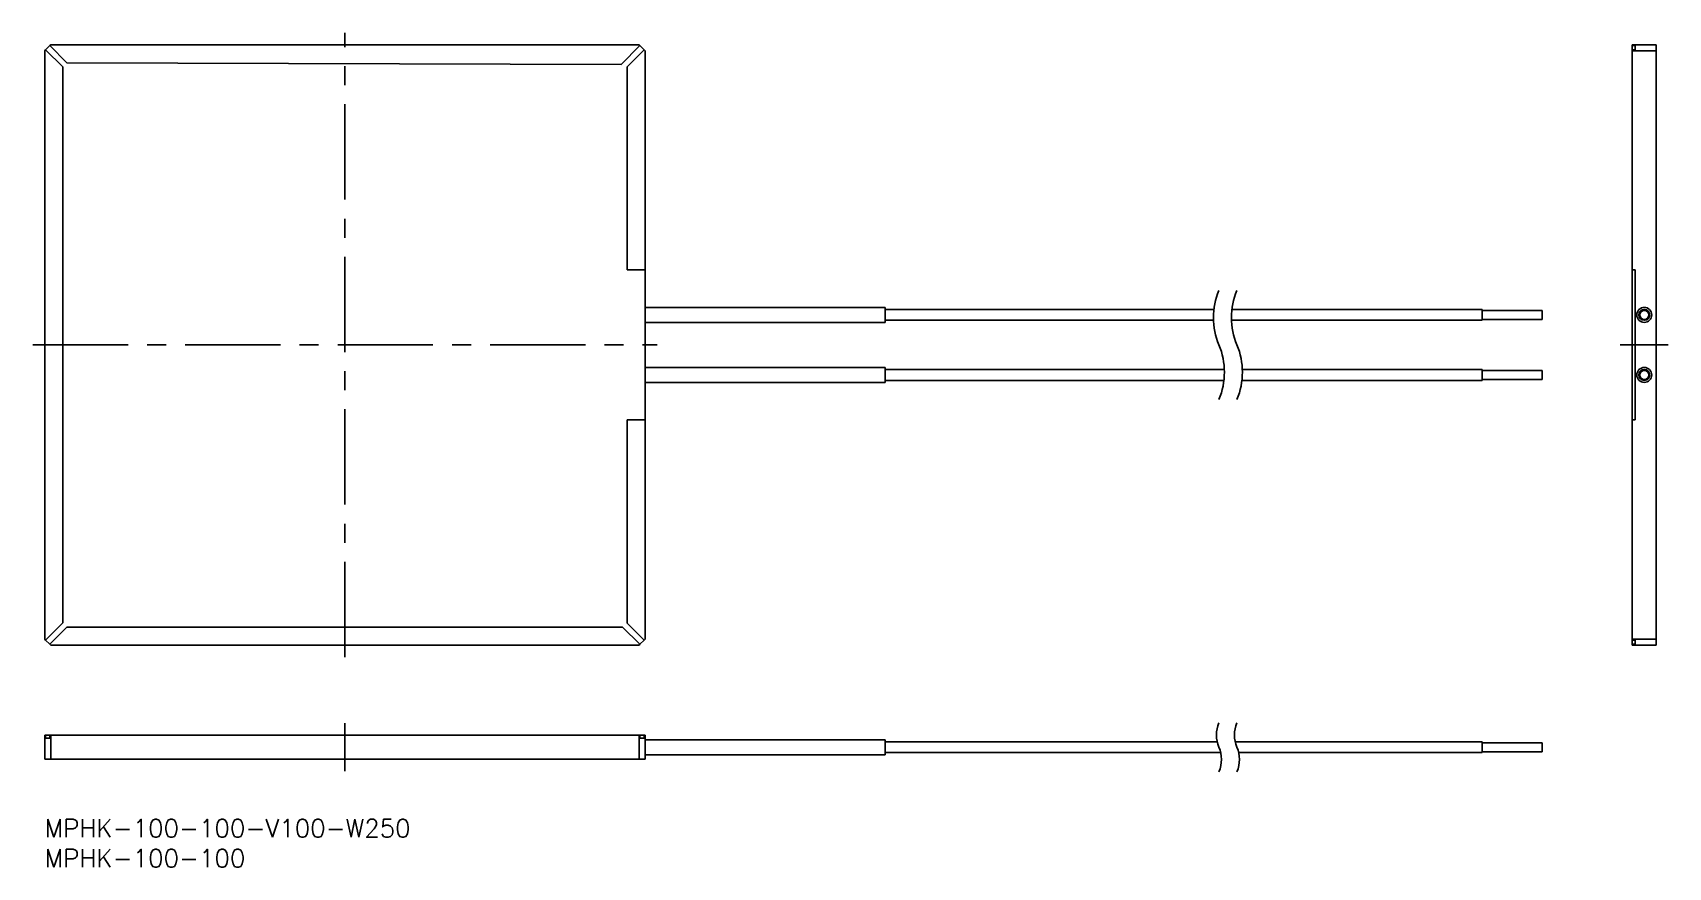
# Model space of a CAD drawing. Extents: x -2 to 270, y -8 to 131.
import ezdxf

# ---------------------------------------------------------------- set-up
doc = ezdxf.new("R2010")
doc.units = 0
doc.header["$LTSCALE"] = 0.5
doc.linetypes.add('CENTER', pattern=[50.8, 31.75, -6.35, 6.35, -6.35])
for name, color, linetype in [('MSM_CENTER', 1, 'CENTER'), ('MSM_CONTINUOUS', 7, 'CONTINUOUS'), ('MSM_NARROW', 5, 'CONTINUOUS'), ('MSM_PART_NUMBER', 7, 'CONTINUOUS')]:
    doc.layers.add(name, color=color, linetype=linetype)
doc.styles.get("Standard").update_dxf_attribs({"font": 'txt.shx', "height": 3, "bigfont": 'bigfont.shx'})

# ---------------------------------------------------------------- blocks, each defined once
blk = doc.blocks.new('*U2')
at = {"layer": 'MSM_PART_NUMBER'}
blk.add_text('MPHK-100-100-V100-W250', height=3, dxfattribs=at).set_placement((0, -3))
blk = doc.blocks.new('*U3')
at = {"layer": 'MSM_PART_NUMBER'}
blk.add_text('MPHK-100-100', height=3, dxfattribs=at).set_placement((0, -8))

msp = doc.modelspace()

# ---------------------------------------------------------------- linework, layer by layer
at = {"layer": 'MSM_CENTER'}
for p, q in [((50, 27), (50, 131)), ((-2, 79), (102, 79)), ((262.45, 79), (270.45, 79)), ((50, 8), (50, 16))]:
    msp.add_line(p, q, dxfattribs=at)
at = {"layer": 'MSM_CONTINUOUS'}
for p, q in [((0.15, 128.15), (0, 128)), ((0.85, 128.85), (0.15, 128.15)), ((0.15, 128.15), (3, 125.29)), ((1, 129), (0.85, 128.85)), ((0.85, 128.85), (3.71, 126)), ((99, 129), (1, 129)), ((99.15, 128.85), (96.01, 125.72)), ((99.85, 128.15), (97, 125.29)), ((99.15, 128.85), (99, 129)), ((99.85, 128.15), (99.15, 128.85)), ((100, 128), (99.85, 128.15)), ((264.45, 29), (264.45, 129)), ((264.45, 129), (268.45, 129)), ((264.95, 128.85), (264.45, 128.85)), ((264.45, 128.15), (264.95, 128.15)), ((264.95, 128.15), (264.95, 128.85)), ((268.45, 129), (268.45, 29)), ((0, 128), (0, 30)), ((3.71, 126), (96.01, 125.72)), ((100, 30), (100, 128)), ((268.45, 128), (264.45, 128)), ((3, 125.29), (3, 32.71)), ((97, 125.29), (97, 91.5)), ((97, 91.5), (100, 91.5)), ((264.95, 91.5), (264.45, 91.5)), ((264.95, 66.5), (264.95, 91.5)), ((140, 85.25), (100, 85.25)), ((140, 85.25), (140, 82.75)), ((194.78, 84.9), (140, 84.9)), ((239.45, 84.9), (197.78, 84.9)), ((239.45, 84.9), (239.45, 83.1)), ((249.45, 84.75), (239.45, 84.75)), ((249.45, 84.75), (249.45, 83.25)), ((100, 82.75), (140, 82.75)), ((140, 83.1), (194.7, 83.1)), ((197.7, 83.1), (239.45, 83.1)), ((239.45, 83.25), (249.45, 83.25)), ((140, 75.25), (100, 75.25)), ((140, 75.25), (140, 72.75)), ((196.5, 74.9), (140, 74.9)), ((239.45, 74.9), (199.5, 74.9)), ((239.45, 74.9), (239.45, 73.1)), ((249.45, 74.75), (239.45, 74.75)), ((249.45, 74.75), (249.45, 73.25)), ((100, 72.75), (140, 72.75)), ((140, 73.1), (196.43, 73.1)), ((199.43, 73.1), (239.45, 73.1)), ((239.45, 73.25), (249.45, 73.25)), ((97, 66.5), (100, 66.5)), ((97, 66.5), (97, 32.68)), ((264.95, 66.5), (264.45, 66.5)), ((3, 32.71), (0.15, 29.85)), ((0, 30), (0.15, 29.85)), ((3.71, 32), (0.85, 29.15)), ((3.71, 32), (96.27, 32)), ((96.27, 32), (99.14, 29.14)), ((97, 32.68), (99.85, 29.85)), ((99.85, 29.85), (100, 30)), ((264.45, 30), (268.45, 30)), ((0.15, 29.85), (0.85, 29.15)), ((0.85, 29.15), (1, 29)), ((1, 29), (99, 29)), ((99, 29), (99.14, 29.14)), ((99.14, 29.14), (99.85, 29.85)), ((264.95, 29.85), (264.45, 29.85)), ((264.45, 29.14), (264.95, 29.14)), ((268.45, 29), (264.45, 29)), ((264.95, 29.14), (264.95, 29.85)), ((0, 10), (0, 14)), ((0, 14), (100, 14)), ((0.15, 14), (0.15, 13.5)), ((0.85, 13.5), (0.85, 14)), ((1, 14), (1, 10)), ((99, 10), (99, 14)), ((99.14, 14), (99.14, 13.5)), ((99.85, 13.5), (99.85, 14)), ((100, 14), (100, 10)), ((0.15, 13.5), (0.85, 13.5)), ((99.14, 13.5), (99.85, 13.5)), ((140, 13.25), (100, 13.25)), ((140, 13.25), (140, 10.75)), ((195.32, 12.9), (140, 12.9)), ((140, 11.1), (195.89, 11.1)), ((239.45, 12.9), (198.32, 12.9)), ((198.89, 11.1), (239.45, 11.1)), ((239.45, 12.9), (239.45, 11.1)), ((249.45, 12.75), (239.45, 12.75)), ((239.45, 11.25), (249.45, 11.25)), ((249.45, 12.75), (249.45, 11.25)), ((100, 10), (0, 10)), ((100, 10.75), (140, 10.75))]:
    msp.add_line(p, q, dxfattribs=at)
for centre, radius in [((266.45, 84), 1.25), ((266.45, 84), 0.9), ((266.45, 84), 0.75), ((266.45, 74), 1.25), ((266.45, 74), 0.9), ((266.45, 74), 0.75)]:
    msp.add_circle(centre, radius, dxfattribs=at)
at = {"layer": 'MSM_NARROW'}
for centre, radius, start, end in [((206.49, 83.54), 11.8, 157.3801, 202.6199), ((209.49, 83.54), 11.8, 157.3801, 202.6199), ((184.71, 74.46), 11.8, 337.3801, 22.6199), ((187.71, 74.46), 11.8, 337.3801, 22.6199), ((200.49, 14.04), 5.3, 157.3801, 202.6199), ((203.49, 14.04), 5.3, 157.3801, 202.6199), ((190.71, 9.96), 5.3, 337.3801, 22.6199), ((193.71, 9.96), 5.3, 337.3801, 22.6199)]:
    msp.add_arc(centre, radius, start, end, dxfattribs=at)

# ---------------------------------------------------------------- block references
at = {"layer": 'MSM_CONTINUOUS'}
for name in ['*U2', '*U3']:
    msp.add_blockref(name, (0, 0), dxfattribs=at)

doc.saveas('drawing.dxf')
